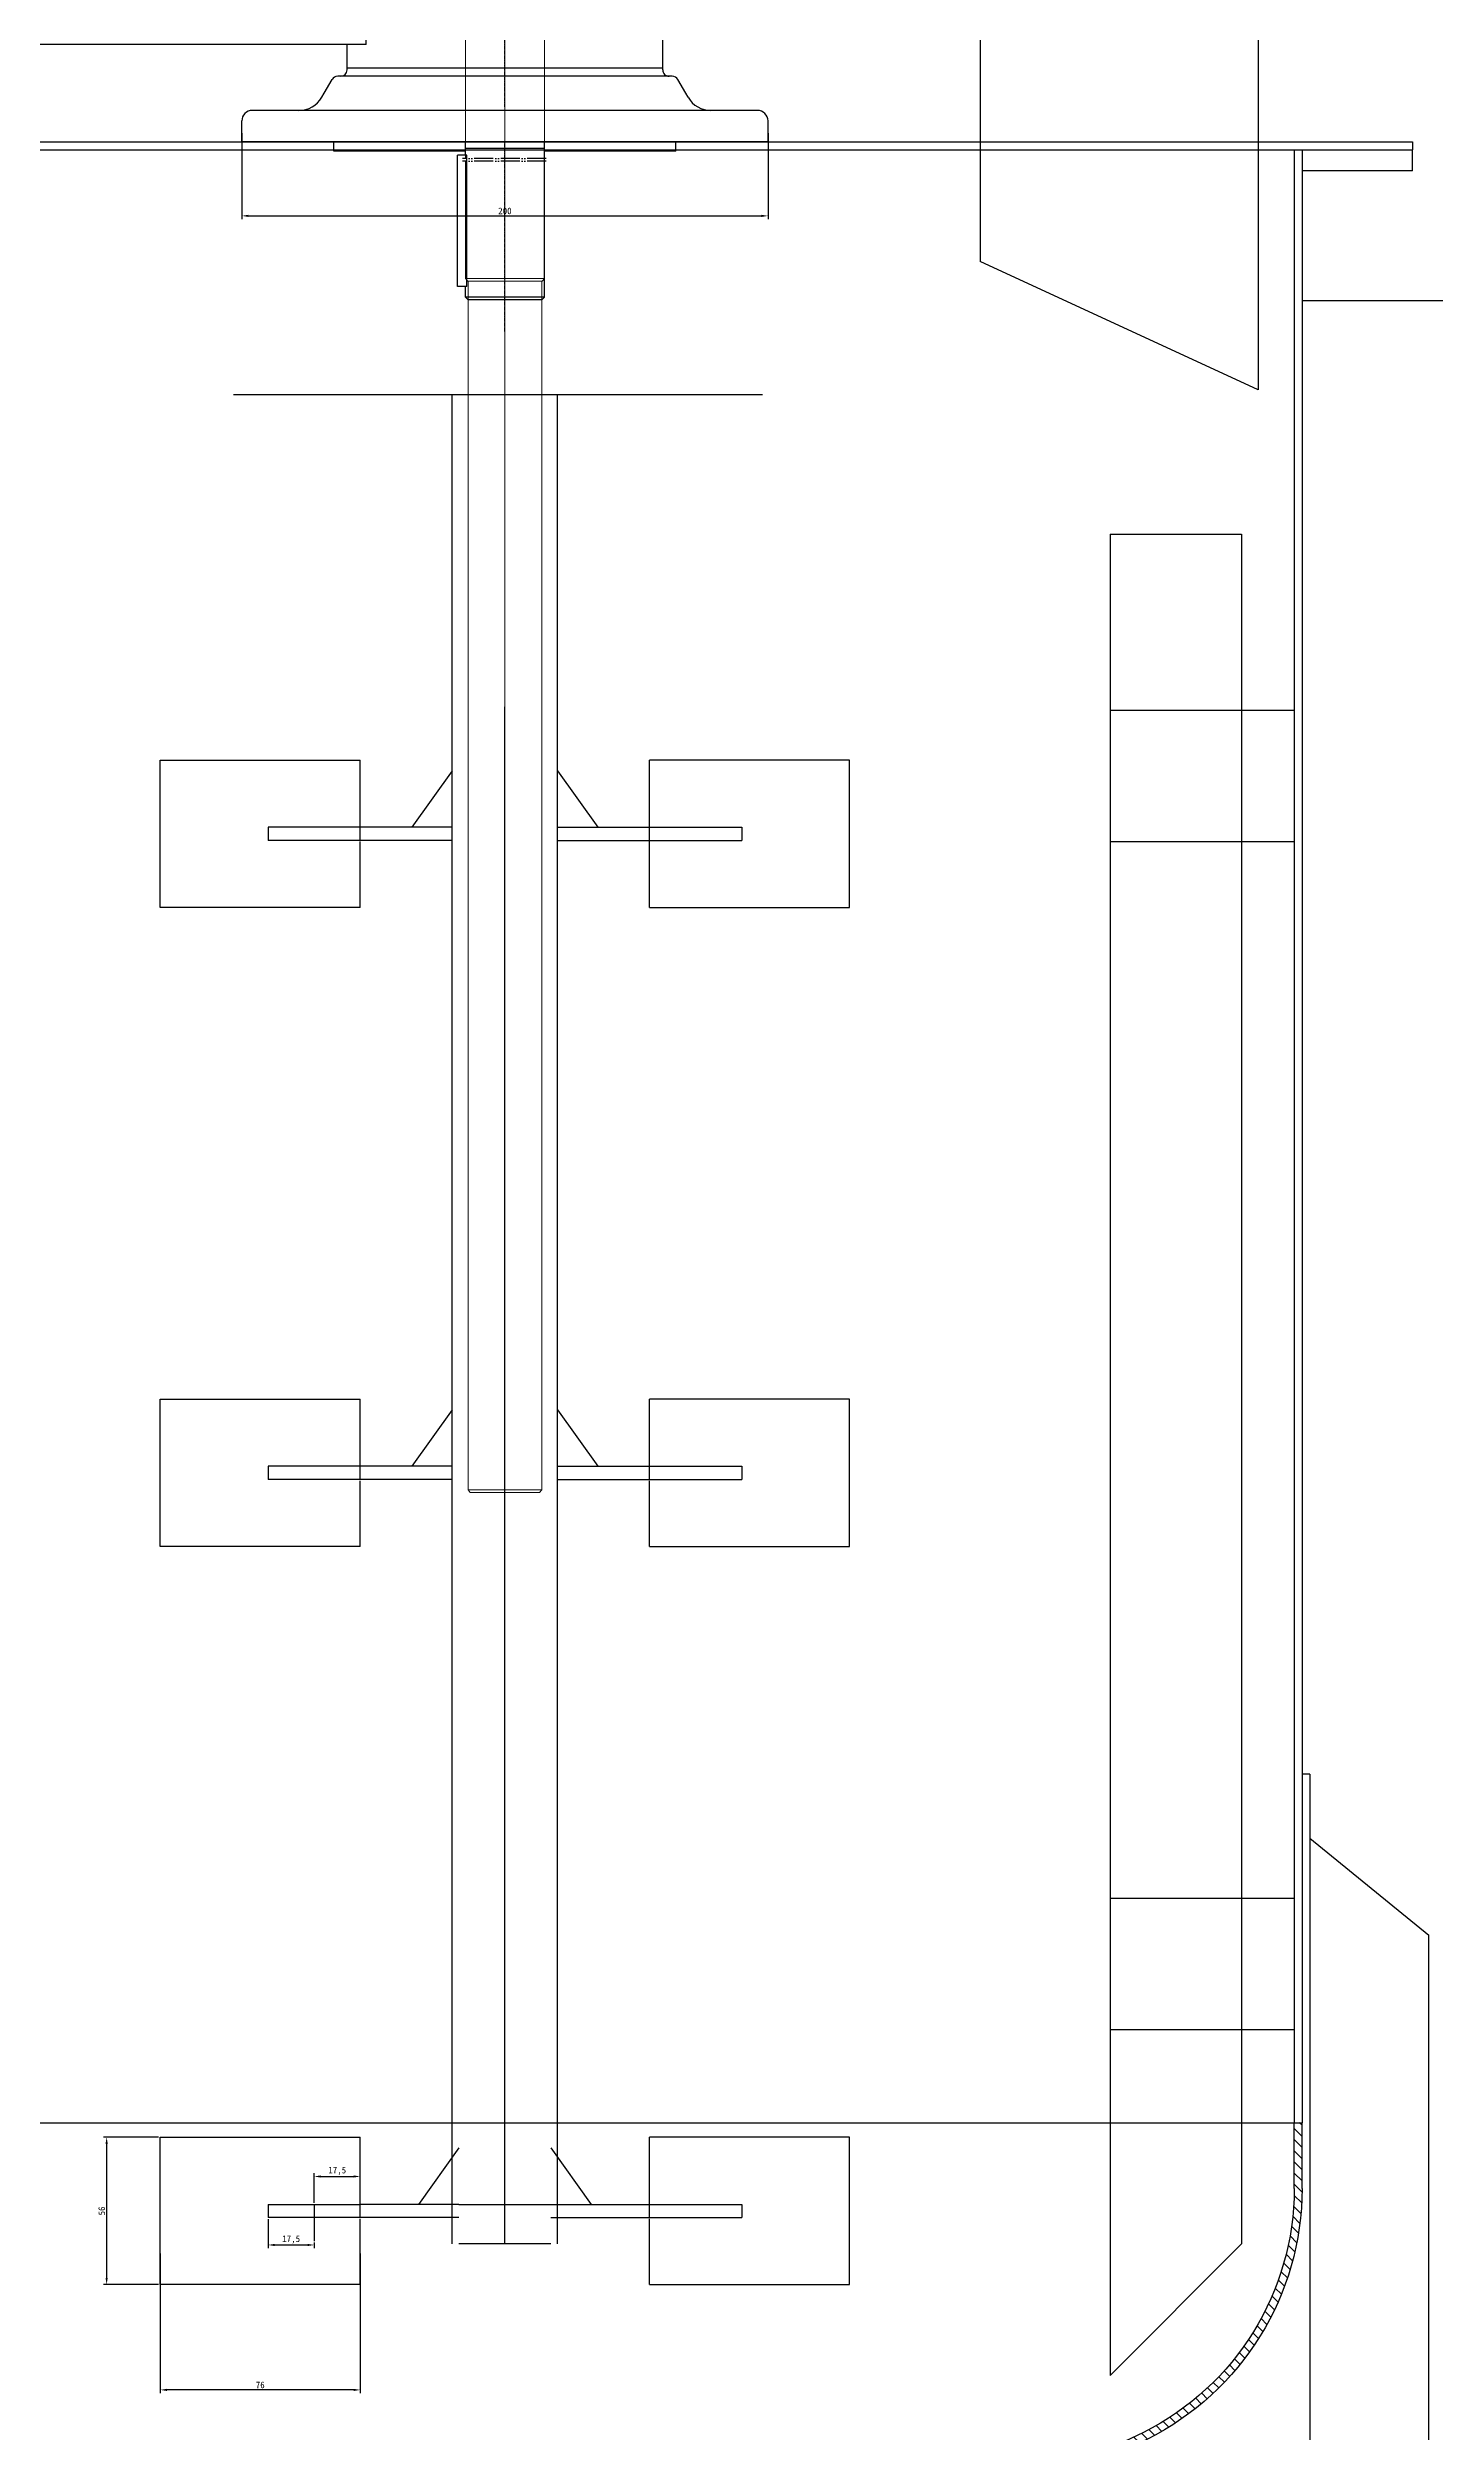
# Model space of a CAD drawing. Header units: millimetres. Extents: x 1783 to 21704, y 2913 to 17571.
# Drawn here: x 15578 to 16105, y 5750 to 6657 of the extents above; entities that cross this region are included whole.
import ezdxf

# ---------------------------------------------------------------- set-up
doc = ezdxf.new("R2010")
doc.units = ezdxf.units.MM
for name, pattern in [('ACAD_ISO05W100', [33, 24, -3, 0, -3, 0, -3]), ('CENT3', [0.32, 0.2, -0.04, 0.04, -0.04]), ('CENTER', [2, 1.25, -0.25, 0.25, -0.25]), ('DASHED', [0.75, 0.5, -0.25])]:
    doc.linetypes.add(name, pattern=pattern)
for name, color, linetype in [('00', 7, 'Continuous'), ('1', 1, 'Continuous'), ('2', 2, 'DASHED'), ('3', 3, 'CENTER')]:
    doc.layers.add(name, color=color, linetype=linetype)
for name, color, linetype, lineweight in [('A', 2, 'Continuous', 30), ('B', 7, 'Continuous', 13), ('C', 1, 'CENT3', 13)]:
    doc.layers.add(name, color=color, linetype=linetype, lineweight=lineweight)
doc.dimstyles.new('ISO-25', dxfattribs={"dimtxt": 2.5, "dimasz": 2.5, "dimexe": 1.25, "dimexo": 0.625, "dimtad": 1, "dimtxsty": 'Standard', "dimcen": 2.5, "dimadec": 0, "dimazin": 0, "dimtfac": 1, "dimtmove": 0, "dimatfit": 3, "dimfxl": 1, "dimarcsym": 0})

# ---------------------------------------------------------------- blocks, each defined once
blk = doc.blocks.new('*U2')
at = {"layer": '1'}
h = blk.add_hatch(dxfattribs=at)
h.set_pattern_fill('_USER', color=256, scale=3, angle=45, style=0, pattern_type=0)
h.set_pattern_definition([(45, (0, 0), (-2.121320343559642, 2.121320343559643), [])])
edge = h.paths.add_edge_path()
edge.add_line((-300, 25), (-300, 0))
edge.add_line((-300, 0), (-303, 0))
edge.add_line((-303, 0), (-303, 25))
edge.add_arc((-196.352549, 25), 106.6474508806416, 116.565051177078, 180, ccw=False)
edge.add_arc((0, -367.705098), 545.705098, 63.434948822922024, 116.565051177078, ccw=False)
edge.add_arc((196.352549, 25), 106.647451, 0, 63.434948822922024, ccw=False)
edge.add_line((303, 25), (303, 0))
edge.add_line((303, 0), (300, 0))
edge.add_line((300, 0), (300, 25))
edge.add_arc((196.352549, 25), 103.647451, 0, 63.43494882292196)
edge.add_arc((0, -367.705098), 542.7050979999999, 63.43494882292201, 116.565051177078)
edge.add_arc((-196.352549, 25), 103.6474508806416, 116.565051177078, 180)
blk = doc.blocks.new('*U1', base_point=(-89.34920998098903, 686.2639926053598))
at = {"layer": '00', "color": 7}
for p, q in [((-392.349209980989, 711.2639926053598), (-392.349209980989, 686.2639926053598)), ((-389.349209980989, 711.2639926053598), (-389.349209980989, 686.2639926053598)), ((210.650790019011, 711.2639926053598), (210.6507900189627, 711.2640926053598)), ((210.650790019011, 711.2639926053598), (210.650790019011, 686.2639926053598)), ((213.650790019011, 711.2639926053598), (213.650790019011, 686.2639926053598)), ((-392.349209980989, 686.2639926053598), (213.650790019011, 686.2639926053598))]:
    blk.add_line(p, q, dxfattribs=at)
for centre, radius, start, end in [((-89.34920998098903, 318.5588946053598), 545.705098, 63.43494882292201, 116.565051177078), ((-89.34920998098903, 318.5588946053598), 542.7050979999999, 63.43494882292201, 116.565051177078), ((-285.701758980989, 711.2639926053598), 106.6474508806416, 116.565051177078, 180), ((-285.701758980989, 711.2639926053598), 103.6474508806416, 116.565051177078, 180), ((107.003339019011, 711.2639926053598), 103.647451, 0, 63.43494882292195), ((107.003339019011, 711.2639926053598), 106.647451, 0, 63.43494882292198)]:
    blk.add_arc(centre, radius, start, end, dxfattribs=at)
at = {"color": 1, "linetype": 'Continuous'}
blk.add_blockref('*U2', (-89.3492099809889, 686.2639926053598), dxfattribs=at)
blk = doc.blocks.new('*U3')
for p, q in [((202.5, 55.5), (202.5, 200.5)), ((202.5, 200.5), (298.5, 200.5)), ((298.5, 200.5), (298.5, 200.5)), ((298.5, 176.5), (298.5, 200.5)), ((298.5, 200.5), (298.5, 200.5)), ((298.5, 176.5), (298.5, 200.5)), ((298.5, 200.5), (343.42893, 200.5)), ((111, 190.6), (111, 191.4)), ((111.6, 192), (122.4, 192)), ((123, 190.6), (123, 191.4)), ((131.5, 192.001), (145.5, 192.001)), ((131.5, 190), (131.5, 192.001)), ((145.5, 190), (145.5, 192.001)), ((202.5, 197.5), (298.5, 197.5)), ((202.5, 191.5), (298.5, 191.5)), ((298.5, 197.5), (298.5, 197.5)), ((298.5, 191.5), (298.5, 191.5)), ((346.9644699999999, 199.03553), (365.0355300000001, 180.96447)), ((41.94286999999997, 182.5800400000001), (58.75339999999994, 189.68448)), ((60.31052999999997, 190), (110.4, 190)), ((106.01, 150.38555), (106.01, 190)), ((111.01, 112), (111.01, 190)), ((123.01, 112), (123.01, 190)), ((123.6, 190), (155.5, 190)), ((155.5, 188), (155.5, 190)), ((155.5, 188), (160.5, 188)), ((155.51, 112), (155.51, 188)), ((160.5, 68), (160.5, 188)), ((160.5, 188), (160.5, 188)), ((160.5, 188), (165.5, 188)), ((168.5, 172.001), (168.5, 185)), ((194.5, 171), (194.5, 183.5)), ((197.5, 186.5), (202.5, 186.5)), ((202.5, 128), (202.5, 186.5)), ((39.5, 60), (39.5, 178.89556)), ((218, 82.5), (218, 173.5)), ((221, 176.5), (302, 176.5)), ((305, 82.5), (305, 173.5)), ((366.5, 128), (366.5, 177.42893)), ((54.50999999999999, 148.47009), (100.23618, 169.79256)), ((168.5, 171), (168.5, 172.001)), ((168.5, 172.001), (182.5, 172.001)), ((168.5, 168.001), (168.5, 172.001)), ((168.5, 168.001), (168.5, 171)), ((168.5, 128), (168.5, 168.001)), ((168.5, 168.001), (182.5, 168.001)), ((171.5, 168), (191.5, 168)), ((182.5, 168.001), (182.5, 172.001)), ((194.5, 128), (194.5, 171)), ((244.40472, 166.8), (278.59528, 166.8)), ((54.50999999999999, 141.35257), (100.23618, 162.67504)), ((54.50999999999999, 134.23505), (100.23618, 155.55752)), ((202.5, 156.5), (218, 156.5)), ((237.0172, 96.58752000000004), (237.0172, 159.41248)), ((243.0234400000001, 154.78752), (243.0234400000001, 158.94688)), ((243.0234400000001, 154.78752), (253.209931, 136.78432)), ((244.87032, 160.79376), (260.11096, 160.79376)), ((260.11096, 154.78752), (249.924469, 154.78752)), ((249.924469, 154.78752), (260.11096, 136.78432)), ((260.11096, 160.79376), (260.11096, 154.78752)), ((262.88904, 160.79376), (279.9765599999999, 160.79376)), ((262.88904, 130.77808), (262.88904, 160.79376)), ((279.9765599999999, 154.78752), (268.89528, 154.78752)), ((268.89528, 154.78752), (268.89528, 148.78904)), ((279.9765599999999, 160.79376), (279.9765599999999, 154.78752)), ((285.9828, 159.41248), (285.9828, 96.58752000000004)), ((54.50999999999999, 112), (54.50999999999999, 148.47009)), ((54.50999999999999, 127.11752), (100.23618, 148.43999)), ((202.5, 147), (218, 147)), ((268.89528, 148.78904), (279.9765599999999, 148.78904)), ((279.9765599999999, 148.78904), (279.9765599999999, 142.7828)), ((54.50999999999999, 120), (100.23618, 141.32247)), ((202.5, 137.5), (218, 137.5)), ((253.209931, 136.78432), (243.0234400000001, 136.78432)), ((243.0234400000001, 136.78432), (243.0234400000001, 130.77808)), ((260.11096, 136.78432), (260.11096, 132.62496)), ((279.9765599999999, 142.7828), (268.89528, 142.7828)), ((268.89528, 142.7828), (268.89528, 136.78432)), ((268.89528, 136.78432), (279.9765599999999, 136.78432)), ((279.9765599999999, 136.78432), (279.9765599999999, 130.77808)), ((168.5, 85), (168.5, 128)), ((194.5, 85), (194.5, 128)), ((202.5, 69.5), (202.5, 128)), ((202.5, 128), (218, 128)), ((258.2640799999999, 130.77808), (243.0234400000001, 130.77808)), ((279.9765599999999, 130.77808), (262.88904, 130.77808)), ((366.5, 78.57106999999996), (366.5, 128)), ((202.5, 118.5), (218, 118.5)), ((243.0234400000001, 124.77184), (250.945519, 95.20623999999998)), ((249.2415570000001, 124.77184), (243.0234400000001, 124.77184)), ((254.0545769999999, 106.809405), (249.2415570000001, 124.77184)), ((258.8675969999999, 124.77184), (254.0545769999999, 106.809405)), ((264.132403, 124.77184), (258.8675969999999, 124.77184)), ((268.945423, 106.809405), (264.132403, 124.77184)), ((273.7584429999999, 124.77184), (268.945423, 106.809405)), ((272.0544809999999, 95.20623999999998), (279.9765599999999, 124.77184)), ((279.9765599999999, 124.77184), (273.7584429999999, 124.77184)), ((54.50999999999999, 112), (155.51, 112)), ((202.5, 109), (218, 109)), ((257.163636, 95.20623999999998), (261.5, 111.389771)), ((261.5, 111.389771), (265.8363639999999, 95.20623999999998)), ((2.5, 0), (2.5, 100)), ((2.5, 100), (10.5, 100)), ((14.5, 78.27905999999996), (14.5, 96)), ((54.50999999999999, -33), (54.50999999999999, 92)), ((54.50999999999999, 92), (155.51, 92)), ((111.01, -33), (111.01, 92)), ((123.01, -33), (123.01, 92)), ((146.51, -33), (146.51, 92)), ((155.51, -13), (155.51, 92)), ((202.5, 99.5), (218, 99.5)), ((250.945519, 95.20623999999998), (257.163636, 95.20623999999998)), ((265.8363639999999, 95.20623999999998), (272.0544809999999, 95.20623999999998)), ((168.5, 71), (168.5, 85)), ((171.5, 88), (191.5, 88)), ((194.5, 72.5), (194.5, 85)), ((278.59528, 89.20000000000005), (244.40472, 89.20000000000005)), ((14.5, 0), (14.5, 78.27905999999996)), ((221, 79.5), (232.5, 79.5)), ((254.5, 79.5), (232.5, 79.5)), ((232.5, 79.5), (232.5, 78.5)), ((232.5, 78.5), (254.5, 78.5)), ((254.5, 79.5), (266, 79.5)), ((254.5, 78.5), (254.5, 79.5)), ((293, 79.5), (266, 79.5)), ((266, 79.5), (266, 78.5)), ((266, 78.5), (293, 78.5)), ((293, 79.5), (302, 79.5)), ((293, 78.5), (293, 79.5)), ((298.5, 55.5), (298.5, 79.5)), ((298.5, 55.5), (298.5, 79.5)), ((346.9644699999999, 56.96447000000001), (365.0355300000001, 75.03553)), ((-1, 65), (2.5, 65)), ((-1, 15), (-1, 65)), ((2.5, 65), (2.5, 65)), ((19.5, 69.61879999999996), (21, 68.75278000000003)), ((21, 68.75278000000003), (26.25999999999999, 65.71591000000001)), ((27.5, 62.39999999999998), (27.5, 63.56817000000001)), ((155.5, 68), (160.5, 68)), ((155.5, 60), (155.5, 68)), ((159.5, 63), (159.5, 68)), ((160.5, 68), (165.5, 68)), ((197.5, 69.5), (202.5, 69.5)), ((202.5, 64.5), (298.5, 64.5)), ((298.5, 64.5), (298.5, 64.5)), ((27.5, 0), (27.5, 62.39999999999998)), ((29.89999999999998, 60), (30.5, 60)), ((30.5, 60), (30.5, 60)), ((30.5, 0), (30.5, 60)), ((30.5, 60), (30.5, 60)), ((30.5, 0), (30.5, 60)), ((30.5, 60), (39.5, 60)), ((39.50999999999999, 52.70000000000005), (39.50999999999999, 60)), ((155.5, 63), (159.5, 63)), ((155.5, 60), (167.5, 55)), ((167.5, 55), (176.5, 55)), ((176.5, -55), (176.5, 55)), ((202.5, 58.5), (298.5, 58.5)), ((202.5, 55.5), (298.5, 55.5)), ((298.5, 58.5), (298.5, 58.5)), ((298.5, 55.5), (343.42893, 55.5)), ((39.50999999999999, 52.70000000000005), (54.50999999999999, 52.70000000000005)), ((50.5, 36), (50.5, 50)), ((50.5, 50), (54.5, 50)), ((54.5, 36), (54.5, 50)), ((50.5, 36), (54.5, 36)), ((30.50999999999999, -20), (30.50999999999999, 20)), ((-57.5, 14), (-56.5, 15)), ((-57.5, -14), (-57.5, 14)), ((-56.5, 15), (-52.5, 15)), ((-56.5, -15), (-56.5, 15)), ((-52.5, 18), (-2.5, 18)), ((-52.5, 15), (-52.5, 18)), ((-52.5, 14.45682999999997), (-52.5, 15)), ((-52.5, 14.45682999999997), (-2.5, 14.45682999999997)), ((-2.5, 15), (-2.5, 18)), ((-2.5, 15), (2.5, 15)), ((-2.5, 14.45682999999997), (-2.5, 15)), ((0, -15), (0, 15)), ((2.5, 15), (2.5, 15)), ((2.5, -100), (2.5, 0)), ((14.5, -78.27905999999996), (14.5, 0)), ((27.5, -62.39999999999998), (27.5, 0)), ((30.5, -60), (30.5, 0)), ((30.5, -60), (30.5, 0)), ((-57.5, -14), (-56.5, -15)), ((-56.5, -15), (2.5, -15)), ((-1, -65), (-1, -15)), ((2.5, -15), (2.5, -15)), ((155.5, -27), (155.5, -13)), ((155.5, -13), (159.5, -13)), ((159.5, -27), (159.5, -13)), ((155.5, -27), (159.5, -27)), ((155.51, -33), (155.51, -27)), ((54.50999999999999, -33), (155.51, -33)), ((54.50999999999999, -64), (54.50999999999999, -53)), ((54.50999999999999, -53), (155.51, -53)), ((155.51, -64), (155.51, -53)), ((27.5, -63.56817000000001), (27.5, -62.39999999999998)), ((29.89999999999998, -60), (30.5, -60)), ((30.5, -60), (54.5, -60)), ((54.5, -64), (54.5, -60)), ((155.5, -60), (167.5, -55)), ((155.5, -64), (155.5, -60)), ((167.5, -55), (176.5, -55)), ((-1, -65), (2.5, -65)), ((2.5, -65), (2.5, -65)), ((19.5, -69.61879999999996), (21, -68.75278000000003)), ((21, -68.75278000000003), (26.25999999999999, -65.71591000000001)), ((54.5, -64), (155.5, -64)), ((54.5, -75), (54.5, -64)), ((54.5, -72.5), (70, -72.5)), ((57, -72.49900000000002), (67, -72.49900000000002)), ((57, -76.04899999999998), (57, -72.49900000000002)), ((59.5, -76.04899999999998), (59.5, -72.49900000000002)), ((64.5, -76.04899999999998), (64.5, -72.49900000000002)), ((67, -76.04899999999998), (67, -72.49900000000002)), ((140, -72.5), (155.5, -72.5)), ((143, -72.49900000000002), (153, -72.49900000000002)), ((143, -76.04899999999998), (143, -72.49900000000002)), ((145.5, -76.04899999999998), (145.5, -72.49900000000002)), ((150.5, -76.04899999999998), (150.5, -72.49900000000002)), ((153, -76.04899999999998), (153, -72.49900000000002)), ((155.5, -64), (155.5, -64)), ((155.5, -75), (155.5, -64)), ((14.5, -96), (14.5, -78.27905999999996)), ((56.5, -77), (79.5, -77)), ((58.25, -76.49900000000002), (65.75, -76.49900000000002)), ((72, -77), (72, -74.5)), ((83.20809999999994, -76.5), (92.79189999999994, -76.5)), ((130.5, -77), (153.5, -77)), ((138, -77), (138, -74.5)), ((144.25, -76.49900000000002), (151.75, -76.49900000000002)), ((2.5, -100), (10.5, -100))]:
    blk.add_line(p, q)
for centre, radius in [((59.5, 170), 7), ((58.5, 102), 4), ((151.5, 102), 4), ((58.5, -43), 4), ((151.5, -43), 4)]:
    blk.add_circle(centre, radius)
for centre, radius, start, end in [((343.428932, 195.5), 5, 45, 90), ((110.4, 190.6), 0.6, 270, 0), ((111.6, 191.4), 0.6, 90, 180), ((122.4, 191.4), 0.6, 0, 90), ((123.6, 190.6), 0.6, 180, 270), ((43.5, 178.895563), 4, 112.9099999999996, 180), ((60.31053099999997, 186), 4, 90, 112.9099999999996), ((165.5, 185), 3, 0, 90), ((197.5, 183.5), 3, 90, 180), ((96.00999999999999, 178.855642), 10, 294.9999999999997, 0), ((221, 173.5), 3, 90, 180), ((302, 173.5), 3, 0, 90), ((361.5, 177.428932), 5, 0, 45), ((96.00999999999999, 171.738118), 10, 294.9999999999997, 0), ((96.00999999999999, 164.620594), 10, 294.9999999999997, 0), ((171.5, 171), 3, 268.5299999999987, 270), ((191.5, 171), 3, 270, 0), ((244.40472, 159.41248), 7.387519999999999, 90, 180), ((278.59528, 159.41248), 7.387519999999999, 0, 90), ((96.00999999999999, 157.503071), 10, 294.9999999999997, 0), ((244.87032, 158.94688), 1.84688, 90, 180), ((96.00999999999999, 150.385547), 10, 294.9999999999997, 0), ((258.2640799999999, 132.62496), 1.84688, 270, 0), ((65.00999999999999, 102), 14.5, 136.3999999999993, 223.6000000000007), ((145.01, 102), 14.5, 316.3999999999993, 43.6000000000007), ((10.5, 96), 4, 0, 90), ((244.40472, 96.58752000000004), 7.387519999999999, 180, 270), ((278.59528, 96.58752000000004), 7.387519999999999, 270, 0), ((171.5, 85), 3, 90, 180), ((191.5, 85), 3, 0, 90), ((221, 82.5), 3, 180, 270), ((302, 82.5), 3, 270, 0), ((24.5, 78.27905599999997), 10, 180, 239.9999999999999), ((243.5, 107.7), 31.25, 249.3900000000007, 290.6099999999993), ((279.5, 123.1), 46.5625, 253.1499999999988, 286.8500000000011), ((361.5, 78.57106799999997), 5, 315, 0), ((25.01999999999998, 63.56817100000001), 2.48, 0, 59.99999999999987), ((165.5, 71), 3, 270, 0), ((197.5, 72.5), 3, 180, 270), ((29.89999999999998, 62.39999999999998), 2.4, 180, 270), ((343.428932, 60.5), 5, 270, 315), ((65.00999999999999, -43), 14.5, 136.3999999999993, 223.6000000000007), ((145.01, -43), 14.5, 316.3999999999993, 43.6000000000007), ((29.89999999999998, -62.39999999999998), 2.4, 90, 180), ((24.5, -78.27905599999997), 10, 120.0000000000001, 180), ((25.01999999999998, -63.56817100000001), 2.48, 300.0000000000001, 0), ((70, -74.5), 2, 0, 90), ((140, -74.5), 2, 90, 180), ((56.5, -75), 2, 180, 270), ((58.25, -74.53788899999995), 1.961111, 230.3999999999998, 270), ((58.25, -74.53788899999995), 1.961111, 270, 309.6000000000003), ((62, -69.32955600000003), 7.169444, 249.5900000000008, 290.4099999999992), ((65.75, -74.53788899999995), 1.961111, 230.3999999999998, 270), ((65.75, -74.53788899999995), 1.961111, 270, 309.6000000000003), ((79.5, -63), 14, 270, 287.670000000002), ((88, -89.67864299999997), 14, 72.32999999999801, 107.670000000002), ((96.5, -63), 14, 252.329999999998, 287.670000000002), ((105, -89.67864299999997), 14, 72.32999999999801, 107.670000000002), ((113.5, -63), 14, 252.329999999998, 287.670000000002), ((122, -89.67864299999997), 14, 72.32999999999801, 107.670000000002), ((130.5, -63), 14, 252.329999999998, 270), ((144.25, -74.53788899999995), 1.961111, 230.3999999999998, 270), ((144.25, -74.53788899999995), 1.961111, 270, 309.6000000000003), ((148, -69.32955600000003), 7.169444, 249.5900000000008, 290.4099999999992), ((151.75, -74.53788899999995), 1.961111, 230.3999999999998, 270), ((151.75, -74.53788899999995), 1.961111, 270, 309.6000000000003), ((153.5, -75), 2, 270, 0), ((10.5, -96), 4, 270, 0)]:
    blk.add_arc(centre, radius, start, end)
at = {"layer": '1'}
for centre in [(58.5, 102), (151.5, 102), (58.5, -43), (151.5, -43)]:
    blk.add_arc(centre, 5, 199.9999999999972, 110.0000000000001, dxfattribs=at)
at = {"layer": '2'}
for p, q in [((160.5, 166.85534), (168.5, 166.85534)), ((160.5, 166.85534), (168.5, 166.85534)), ((160.5, 159.85534), (168.5, 159.85534)), ((160.5, 159.85534), (168.5, 159.85534)), ((160.5, 96.14466000000004), (168.5, 96.14466000000004)), ((160.5, 96.14466000000004), (168.5, 96.14466000000004)), ((160.5, 89.14466000000004), (168.5, 89.14466000000004)), ((160.5, 89.14466000000004), (168.5, 89.14466000000004))]:
    blk.add_line(p, q, dxfattribs=at)
at = {"layer": '3'}
for p, q in [((59.5, 159.5), (59.5, 180.5)), ((49, 170), (70, 170)), ((160.5, 163.35534), (168.5, 163.35534)), ((160.5, 163.35534), (168.5, 163.35534)), ((160.5, 163.35534), (168.5, 163.35534)), ((160.5, 163.35534), (168.5, 163.35534)), ((58.5, 94.5), (58.5, 109.5)), ((151.5, 94.5), (151.5, 109.5)), ((51, 102), (66, 102)), ((144, 102), (159, 102)), ((160.5, 92.64466000000004), (168.5, 92.64466000000004)), ((160.5, 92.64466000000004), (168.5, 92.64466000000004)), ((-69.5, 0), (2.5, 0)), ((15.89999999999998, 0), (191.1, 0)), ((58.5, -50.5), (58.5, -35.5)), ((151.5, -50.5), (151.5, -35.5)), ((51, -43), (66, -43)), ((144, -43), (159, -43))]:
    blk.add_line(p, q, dxfattribs=at)
blk = doc.blocks.new('*D10')
at = {"color": 0, "lineweight": -2, "transparency": 16777216}
for p, q in [((15620.72809155624, 5818.281561895794), (15620.72809155624, 5765.113271823074)), ((15696.72809155623, 5818.281561895798), (15696.72809155623, 5765.113271823074)), ((15694.22809155623, 5766.363271823074), (15623.22809155624, 5766.363271823074))]:
    blk.add_line(p, q, dxfattribs=at)
at = {"color": 0, "transparency": 16777216}
for points in [[(15623.22809155624, 5766.779938489741), (15623.22809155624, 5765.946605156407), (15620.72809155624, 5766.363271823074)], [(15694.22809155623, 5766.779938489741), (15694.22809155623, 5765.946605156407), (15696.72809155623, 5766.363271823074)]]:
    blk.add_solid(points, dxfattribs=at)
at = {"layer": 'Defpoints', "color": 0, "transparency": 16777216}
for p in [(15620.72809155624, 5818.906561895794), (15696.72809155623, 5818.906561895798), (15620.72809155624, 5766.363271823074)]:
    blk.add_point(p, dxfattribs=at)
at = {"color": 0, "transparency": 16777216, "insert": (15658.72809155623, 5768.238271823074), "char_height": 2.5, "attachment_point": 5}
blk.add_mtext('76', dxfattribs=at)
blk = doc.blocks.new('*D11')
at = {"color": 0, "lineweight": -2, "transparency": 16777216}
for p, q in [((15620.10309155623, 5862.406561895795), (15599.08759575694, 5862.406561895795)), ((15600.33759575694, 5859.906561895795), (15600.33759575694, 5808.906561895795)), ((15620.10309155624, 5806.406561895795), (15599.08759575694, 5806.406561895795))]:
    blk.add_line(p, q, dxfattribs=at)
at = {"color": 0, "transparency": 16777216}
for points in [[(15599.92092909028, 5859.906561895795), (15600.75426242361, 5859.906561895795), (15600.33759575694, 5862.406561895795)], [(15599.92092909028, 5808.906561895795), (15600.75426242361, 5808.906561895795), (15600.33759575694, 5806.406561895795)]]:
    blk.add_solid(points, dxfattribs=at)
at = {"layer": 'Defpoints', "color": 0, "transparency": 16777216}
for p in [(15620.72809155623, 5862.406561895795), (15600.33759575694, 5806.406561895795), (15620.72809155624, 5806.406561895795)]:
    blk.add_point(p, dxfattribs=at)
at = {"color": 0, "transparency": 16777216, "insert": (15598.46259575694, 5834.406561895797), "char_height": 2.5, "attachment_point": 5, "rotation": 90}
blk.add_mtext('56', dxfattribs=at)
blk = doc.blocks.new('*D12')
at = {"color": 0, "lineweight": -2, "transparency": 16777216}
for p, q in [((15679.22809155623, 5837.531561895806), (15679.22809155623, 5848.748675876058)), ((15681.72809155623, 5847.498675876058), (15694.22809155623, 5847.498675876058)), ((15696.72809155623, 5838.031561895801), (15696.72809155623, 5848.748675876058))]:
    blk.add_line(p, q, dxfattribs=at)
at = {"color": 0, "transparency": 16777216}
for points in [[(15681.72809155623, 5847.915342542725), (15681.72809155623, 5847.082009209391), (15679.22809155623, 5847.498675876058)], [(15694.22809155623, 5847.915342542725), (15694.22809155623, 5847.082009209391), (15696.72809155623, 5847.498675876058)]]:
    blk.add_solid(points, dxfattribs=at)
at = {"layer": 'Defpoints', "color": 0, "transparency": 16777216}
for p in [(15696.72809155623, 5847.498675876058), (15679.22809155623, 5836.906561895806), (15696.72809155623, 5837.406561895801)]:
    blk.add_point(p, dxfattribs=at)
at = {"color": 0, "transparency": 16777216, "insert": (15687.97809155623, 5849.582009209391), "char_height": 2.5, "attachment_point": 5}
blk.add_mtext('17,5', dxfattribs=at)
blk = doc.blocks.new('*D13')
at = {"color": 0, "lineweight": -2, "transparency": 16777216}
for p, q in [((15661.72809155622, 5831.281561895806), (15661.72809155622, 5820.20508313452)), ((15664.22809155622, 5821.45508313452), (15676.72809155623, 5821.45508313452)), ((15679.22809155623, 5822.341899824351), (15679.22809155623, 5820.20508313452))]:
    blk.add_line(p, q, dxfattribs=at)
at = {"color": 0, "transparency": 16777216}
for points in [[(15664.22809155622, 5821.871749801187), (15664.22809155622, 5821.038416467853), (15661.72809155622, 5821.45508313452)], [(15676.72809155623, 5821.871749801187), (15676.72809155623, 5821.038416467853), (15679.22809155623, 5821.45508313452)]]:
    blk.add_solid(points, dxfattribs=at)
at = {"layer": 'Defpoints', "color": 0, "transparency": 16777216}
for p in [(15661.72809155622, 5831.906561895806), (15679.22809155623, 5822.966899824351), (15679.22809155623, 5821.45508313452)]:
    blk.add_point(p, dxfattribs=at)
at = {"color": 0, "transparency": 16777216, "insert": (15670.47809155622, 5823.538416467853), "char_height": 2.5, "attachment_point": 5}
blk.add_mtext('17,5', dxfattribs=at)
blk = doc.blocks.new('23455')
at = {"color": 5, "linetype": 'ACAD_ISO05W100', "ltscale": 0.3}
for p, q in [((32768.40038162778, 6465.155161127273), (32736.54534879544, 6465.155161127273)), ((32768.40038162778, 6464.08421725349), (32736.54534879544, 6464.08421725349))]:
    blk.add_line(p, q, dxfattribs=at)
at = {"layer": 'B', "color": 1}
blk.add_line((32752.68846233797, 6665.381429690926), (32752.68846233797, 5955.394930260838), dxfattribs=at)
at = {"layer": 'B'}
for p, q in [((32741.68846233797, 6662.677260752404), (32740.18846233797, 6661.177260752404)), ((32740.18846233797, 6642.677260752404), (32740.18846233797, 6661.177260752404)), ((32740.18846233797, 6661.177260752404), (32765.18846233797, 6661.177260752404)), ((32741.68846233797, 6662.677260752404), (32763.68846233797, 6662.677260752404)), ((32763.68846233797, 6662.677260752404), (32765.18846233797, 6661.177260752404)), ((32765.18846233797, 6642.677260752404), (32765.18846233797, 6661.177260752404)), ((32738.68846233797, 6642.677260752404), (32737.68846233797, 6641.838161121224)), ((32737.68846233797, 6521.677260752404), (32737.68846233797, 6641.838161121224)), ((32737.68846233797, 6641.838161121224), (32767.68846233797, 6641.838161121254)), ((32766.68846233797, 6642.677260752404), (32738.68846233797, 6642.677260752404)), ((32766.68846233797, 6642.677260752404), (32767.68846233797, 6641.838161121239)), ((32767.68846233797, 6521.677260752404), (32767.68846233797, 6641.838161121239)), ((32748.68846233796, 6629.757710936829), (32748.68846233797, 6533.757710936829)), ((32756.68846233797, 6629.757710936829), (32756.68846233797, 6533.757710936829)), ((32736.68846233797, 6521.677260752404), (32735.68846233797, 6520.838161121239)), ((32735.68846233797, 6517.677260752404), (32735.68846233797, 6520.838161121239)), ((32735.68846233797, 6520.838161121239), (32769.68846233797, 6520.838161121224)), ((32768.68846233797, 6521.677260752404), (32736.68846233797, 6521.677260752404)), ((32768.68846233797, 6521.677260752404), (32769.68846233797, 6520.838161121224)), ((32769.68846233797, 6517.677260752404), (32769.68846233797, 6520.838161121224)), ((32735.68846233797, 6517.677260752404), (32736.52756196915, 6516.677260752404)), ((32735.68846233797, 6517.677260752404), (32769.68846233797, 6517.677260752491)), ((32768.84936270679, 6516.677260752404), (32736.52756196915, 6516.677260752404)), ((32737.68846233797, 6465.155161127273), (32737.68846233797, 6516.677260752404)), ((32767.68846233797, 6465.155161127288), (32767.68846233797, 6516.677260752404)), ((32769.68846233797, 6517.677260752404), (32768.84936270679, 6516.677260752404)), ((32737.68846233798, 6419.517225779855), (32737.68846233798, 6464.08421725349)), ((32767.68846233797, 6419.517225779884), (32767.68846233797, 6464.08421725349)), ((32737.68846233797, 6419.517225779869), (32738.52756196915, 6418.517225779869)), ((32737.68846233797, 6419.517225779869), (32737.68846233797, 6419.517225779869)), ((32737.68846233797, 6419.517225779869), (32767.68846233797, 6419.517225779869)), ((32738.52756196915, 6418.517225779869), (32766.84936270679, 6418.517225779869)), ((32738.68846233797, 5959.005482772613), (32738.68846233797, 6418.517225779855)), ((32766.68846233796, 5959.005482772613), (32766.68846233797, 6418.517225779855)), ((32767.68846233797, 6419.517225779869), (32766.84936270679, 6418.517225779869)), ((32766.68846233797, 5959.005482772613), (32738.68846233797, 5959.005482772613)), ((32738.68846233797, 5959.005482772613), (32739.52756196915, 5958.005482772613)), ((32739.52756196915, 5958.005482772613), (32765.84936270679, 5958.005482772613)), ((32766.68846233797, 5959.005482772613), (32765.84936270679, 5958.005482772613))]:
    blk.add_line(p, q, dxfattribs=at)
for centre, start, end in [((32752.68846233797, 6629.757710936829), 0, 180), ((32752.68846233797, 6533.757710936829), 180, 0)]:
    blk.add_arc(centre, 4, start, end, dxfattribs=at)
at = {"layer": 'C'}
for p, q in [((32741.68846233797, 6642.677260752404), (32741.68846233797, 6662.677260752404)), ((32763.68846233797, 6642.677260752404), (32763.68846233797, 6662.677260752404))]:
    blk.add_line(p, q, dxfattribs=at)
blk = doc.blocks.new('*D14')
at = {"color": 0, "lineweight": -2, "transparency": 16777216}
for p, q in [((15651.72809155622, 6624.31362802443), (15651.72809155622, 6591.5955289013)), ((15851.72809155622, 6624.31362802443), (15851.72809155622, 6591.5955289013)), ((15654.22809155622, 6592.8455289013), (15849.22809155622, 6592.8455289013))]:
    blk.add_line(p, q, dxfattribs=at)
at = {"color": 0, "transparency": 16777216}
for points in [[(15654.22809155622, 6593.262195567967), (15654.22809155622, 6592.428862234633), (15651.72809155622, 6592.8455289013)], [(15849.22809155622, 6593.262195567967), (15849.22809155622, 6592.428862234633), (15851.72809155622, 6592.8455289013)]]:
    blk.add_solid(points, dxfattribs=at)
at = {"layer": 'Defpoints', "color": 0, "transparency": 16777216}
for p in [(15651.72809155622, 6624.93862802443), (15851.72809155622, 6624.93862802443), (15851.72809155622, 6592.8455289013)]:
    blk.add_point(p, dxfattribs=at)
at = {"color": 0, "transparency": 16777216, "insert": (15751.72809155622, 6594.7205289013), "char_height": 2.5, "attachment_point": 5}
blk.add_mtext('200', dxfattribs=at)

msp = doc.modelspace()

# ---------------------------------------------------------------- linework, layer by layer
for p, q in [((15932.3284142285, 6979.439190483157), (15932.3284142285, 6575.557901689775)), ((16038.08197561799, 6979.439190483157), (16038.08197561799, 6526.663145700346)), ((15406.72809155622, 6620.93862802443), (16096.72809155623, 6620.93862802443)), ((15406.72809155622, 6617.93862802443), (16096.72809155623, 6617.93862802443)), ((16051.72809155622, 6617.93862802443), (16051.72809155622, 5867.938628024431)), ((16054.72809155622, 6617.93862802443), (16054.72809155622, 5867.938628024431)), ((16096.72809155623, 6620.93862802443), (16096.72809155622, 6617.93862802443)), ((16096.72809155622, 6609.93862802443), (16096.72809155622, 6617.93862802443)), ((16096.72809155622, 6609.93862802443), (16054.72809155622, 6609.93862802443)), ((16038.08197561799, 6526.663145700346), (15932.3284142285, 6575.557901689775)), ((16054.72809155622, 6560.646146802646), (16172.71369985319, 6560.646146802645)), ((15648.62288260669, 6524.979762967786), (15849.65036619221, 6524.979762967786)), ((15731.72809155622, 5821.871529986159), (15731.72809155622, 6524.979762967786)), ((15771.72809155622, 5821.871529986159), (15771.72809155622, 6524.979762967786)), ((15981.72809155623, 6471.880497016865), (15981.72809155623, 5771.892352328742)), ((15981.72809155623, 6471.880497016865), (16031.72809155622, 6471.880497016865)), ((16031.72809155622, 6471.880497016865), (16031.72809155622, 5821.892352328746)), ((15751.72809155622, 5821.871529986159), (15751.72809155622, 6406.218194839291)), ((15981.72809155623, 6404.968663253728), (16051.72809155622, 6404.968663253728)), ((15696.72809155622, 6355.448356828179), (15696.72809155622, 6385.948356828169)), ((15806.72809155622, 6355.448356828179), (15806.72809155623, 6385.948356828169)), ((15731.72809155622, 6381.915464555969), (15716.39504909733, 6360.44835682818)), ((15771.72809155622, 6381.915464555969), (15787.06113401513, 6360.44835682818)), ((15731.72809155622, 6360.44835682818), (15661.72809155623, 6360.44835682818)), ((15661.72809155622, 6360.44835682818), (15661.72809155622, 6355.44835682818)), ((15731.72809155622, 6355.448356828179), (15661.72809155622, 6355.448356828179)), ((15771.72809155622, 6360.44835682818), (15841.72809155622, 6360.44835682818)), ((15771.72809155622, 6355.44835682818), (15841.72809155623, 6355.448356828179)), ((15841.72809155622, 6360.44835682818), (15841.72809155623, 6355.44835682818)), ((15981.72809155623, 6354.968663253728), (16051.72809155622, 6354.968663253728)), ((15696.72809155622, 6112.475402219476), (15696.72809155622, 6142.975402219466)), ((15731.72809155622, 6138.942509947266), (15716.39504909733, 6117.475402219477)), ((15771.72809155622, 6138.942509947266), (15787.06113401513, 6117.475402219477)), ((15806.72809155622, 6112.475402219476), (15806.72809155623, 6142.975402219466)), ((15731.72809155622, 6117.475402219477), (15661.72809155623, 6117.475402219477)), ((15661.72809155622, 6117.475402219477), (15661.72809155622, 6112.475402219477)), ((15731.72809155622, 6112.475402219476), (15661.72809155622, 6112.475402219476)), ((15771.72809155622, 6117.475402219477), (15841.72809155622, 6117.475402219477)), ((15771.72809155622, 6112.475402219477), (15841.72809155623, 6112.475402219476)), ((15841.72809155622, 6117.475402219477), (15841.72809155623, 6112.475402219477)), ((16054.72809155622, 6010.312297619131), (16054.72809155622, 6010.312297619131)), ((16057.72809155622, 6000.405638316961), (16054.72809155622, 6000.405638316961)), ((16057.72809155622, 6000.405638316961), (16057.72809155622, 5897.938628024431)), ((16057.72809155622, 5976.128219596875), (16102.93626265883, 5939.236186370364)), ((15981.72809155623, 5953.35411670198), (16051.72809155622, 5953.35411670198)), ((16102.93626265883, 5189.93862802443), (16102.93626265883, 5939.236186370365)), ((15981.72809155623, 5903.35411670198), (16051.72809155622, 5903.35411670198)), ((16057.72809155622, 5897.938628024431), (16057.72809155622, 5189.93862802443)), ((15448.72809155622, 5867.93862802443), (16054.72809155622, 5867.93862802443)), ((15696.72809155622, 5831.906561895805), (15696.72809155622, 5862.406561895795)), ((15734.22809155623, 5858.373669623595), (15718.89504909733, 5836.906561895806)), ((15769.22809155622, 5858.373669623595), (15784.56113401512, 5836.906561895806)), ((15806.72809155622, 5831.906561895805), (15806.72809155623, 5862.406561895795)), ((15661.72809155622, 5836.906561895806), (15661.72809155622, 5831.906561895806)), ((15661.72809155622, 5836.906561895806), (15696.72809155623, 5836.906561895806)), ((15734.22809155622, 5831.906561895806), (15661.72809155622, 5831.906561895805)), ((15679.22809155623, 5836.906561895806), (15679.22809155623, 5822.966899824351)), ((15734.22809155622, 5836.906561895806), (15696.72809155622, 5836.906561895806)), ((15734.22809155622, 5836.906561895806), (15769.22809155622, 5836.906561895806)), ((15769.22809155622, 5836.906561895806), (15841.72809155622, 5836.906561895806)), ((15769.22809155622, 5831.906561895806), (15841.72809155623, 5831.906561895805)), ((15841.72809155622, 5836.906561895806), (15841.72809155623, 5831.906561895806)), ((15769.22809155622, 5821.871529986159), (15734.22809155622, 5821.871529986159)), ((16031.72809155622, 5821.892352328746), (15981.72809155623, 5771.892352328749))]:
    msp.add_line(p, q)
at = {"layer": 'A'}
for p, q in [((15620.72809155623, 6385.948356828169), (15696.72809155623, 6385.948356828169)), ((15620.72809155624, 6329.948356828169), (15620.72809155623, 6385.94835682817)), ((15696.72809155623, 6360.948356828176), (15696.72809155623, 6385.948356828169)), ((15882.72809155622, 6385.948356828169), (15806.72809155622, 6385.948356828169)), ((15806.72809155622, 6360.948356828176), (15806.72809155622, 6385.948356828169)), ((15882.72809155622, 6329.948356828169), (15882.72809155622, 6385.94835682817)), ((15696.72809155623, 6329.94835682817), (15696.72809155623, 6354.948356828176)), ((15806.72809155622, 6329.94835682817), (15806.72809155622, 6354.948356828176)), ((15620.72809155623, 6142.975402219466), (15696.72809155623, 6142.975402219466)), ((15620.72809155624, 6086.975402219466), (15620.72809155623, 6142.975402219467)), ((15696.72809155623, 6117.975402219472), (15696.72809155623, 6142.975402219466)), ((15882.72809155622, 6142.975402219466), (15806.72809155622, 6142.975402219466)), ((15806.72809155622, 6117.975402219472), (15806.72809155622, 6142.975402219466)), ((15882.72809155622, 6086.975402219466), (15882.72809155622, 6142.975402219467)), ((15696.72809155623, 6086.975402219467), (15696.72809155623, 6111.975402219472)), ((15806.72809155622, 6086.975402219467), (15806.72809155622, 6111.975402219472)), ((15620.72809155623, 5862.406561895795), (15696.72809155623, 5862.406561895795)), ((15620.72809155624, 5806.406561895795), (15620.72809155623, 5862.406561895796)), ((15696.72809155623, 5837.406561895801), (15696.72809155623, 5862.406561895795)), ((15882.72809155622, 5862.406561895795), (15806.72809155622, 5862.406561895795)), ((15806.72809155622, 5837.406561895801), (15806.72809155622, 5862.406561895795)), ((15882.72809155622, 5806.406561895795), (15882.72809155622, 5862.406561895796)), ((15696.72809155623, 5806.406561895796), (15696.72809155623, 5831.406561895801)), ((15806.72809155622, 5806.406561895796), (15806.72809155622, 5831.406561895801))]:
    msp.add_line(p, q, dxfattribs=at)
at = {"layer": 'A', "lineweight": -3}
for p, q in [((15696.72809155623, 6329.948356828169), (15620.72809155623, 6329.948356828169)), ((15806.72809155622, 6329.948356828169), (15882.72809155622, 6329.948356828169)), ((15696.72809155623, 6086.975402219466), (15620.72809155623, 6086.975402219466)), ((15806.72809155622, 6086.975402219466), (15882.72809155622, 6086.975402219466)), ((15696.72809155623, 5806.406561895795), (15620.72809155623, 5806.406561895795)), ((15806.72809155622, 5806.406561895795), (15882.72809155622, 5806.406561895795))]:
    msp.add_line(p, q, dxfattribs=at)

# ---------------------------------------------------------------- block references
at = {"rotation": 89.99999999999999}
msp.add_blockref('*U3', (15751.72809155622, 6618.43862802443), dxfattribs=at)
msp.add_blockref('23455', (-17000.96037078174, 149.50416272437))
at = {"xscale": -1, "rotation": 180}
msp.add_blockref('*U1', (15751.72809155622, 5867.93862802443), dxfattribs=at)

# ---------------------------------------------------------------- dimensions: what is measured, and where the dimension line sits
for base, p1, p2, picture, middle in [((15851.72809155622, 6592.8455289013), (15651.72809155622, 6624.93862802443), (15851.72809155622, 6624.93862802443), '*D14', (15751.72809155622, 6594.7205289013)), ((15696.72809155623, 5847.498675876058), (15679.22809155623, 5836.906561895806), (15696.72809155623, 5837.406561895801), '*D12', (15687.97809155623, 5849.582009209391)), ((15679.22809155623, 5821.45508313452), (15661.72809155622, 5831.906561895806), (15679.22809155623, 5822.966899824351), '*D13', (15670.47809155622, 5823.538416467853)), ((15620.72809155624, 5766.363271823074), (15696.72809155623, 5818.906561895798), (15620.72809155624, 5818.906561895794), '*D10', (15658.72809155623, 5768.238271823074))]:
    dim = msp.add_linear_dim(base=base, p1=p1, p2=p2, dimstyle='ISO-25', override={"dimtix": 1})
    dim.commit()
    dim.dimension.update_dxf_attribs({"geometry": picture, "text_midpoint": middle})
dim = msp.add_linear_dim(base=(15600.33759575694, 5806.406561895795), p1=(15620.72809155623, 5862.406561895795), p2=(15620.72809155624, 5806.406561895795), angle=90, dimstyle='ISO-25', override={"dimtix": 1})
dim.commit()
dim.dimension.update_dxf_attribs({"geometry": '*D11', "text_midpoint": (15598.46259575694, 5834.406561895797)})

doc.saveas('drawing.dxf')
